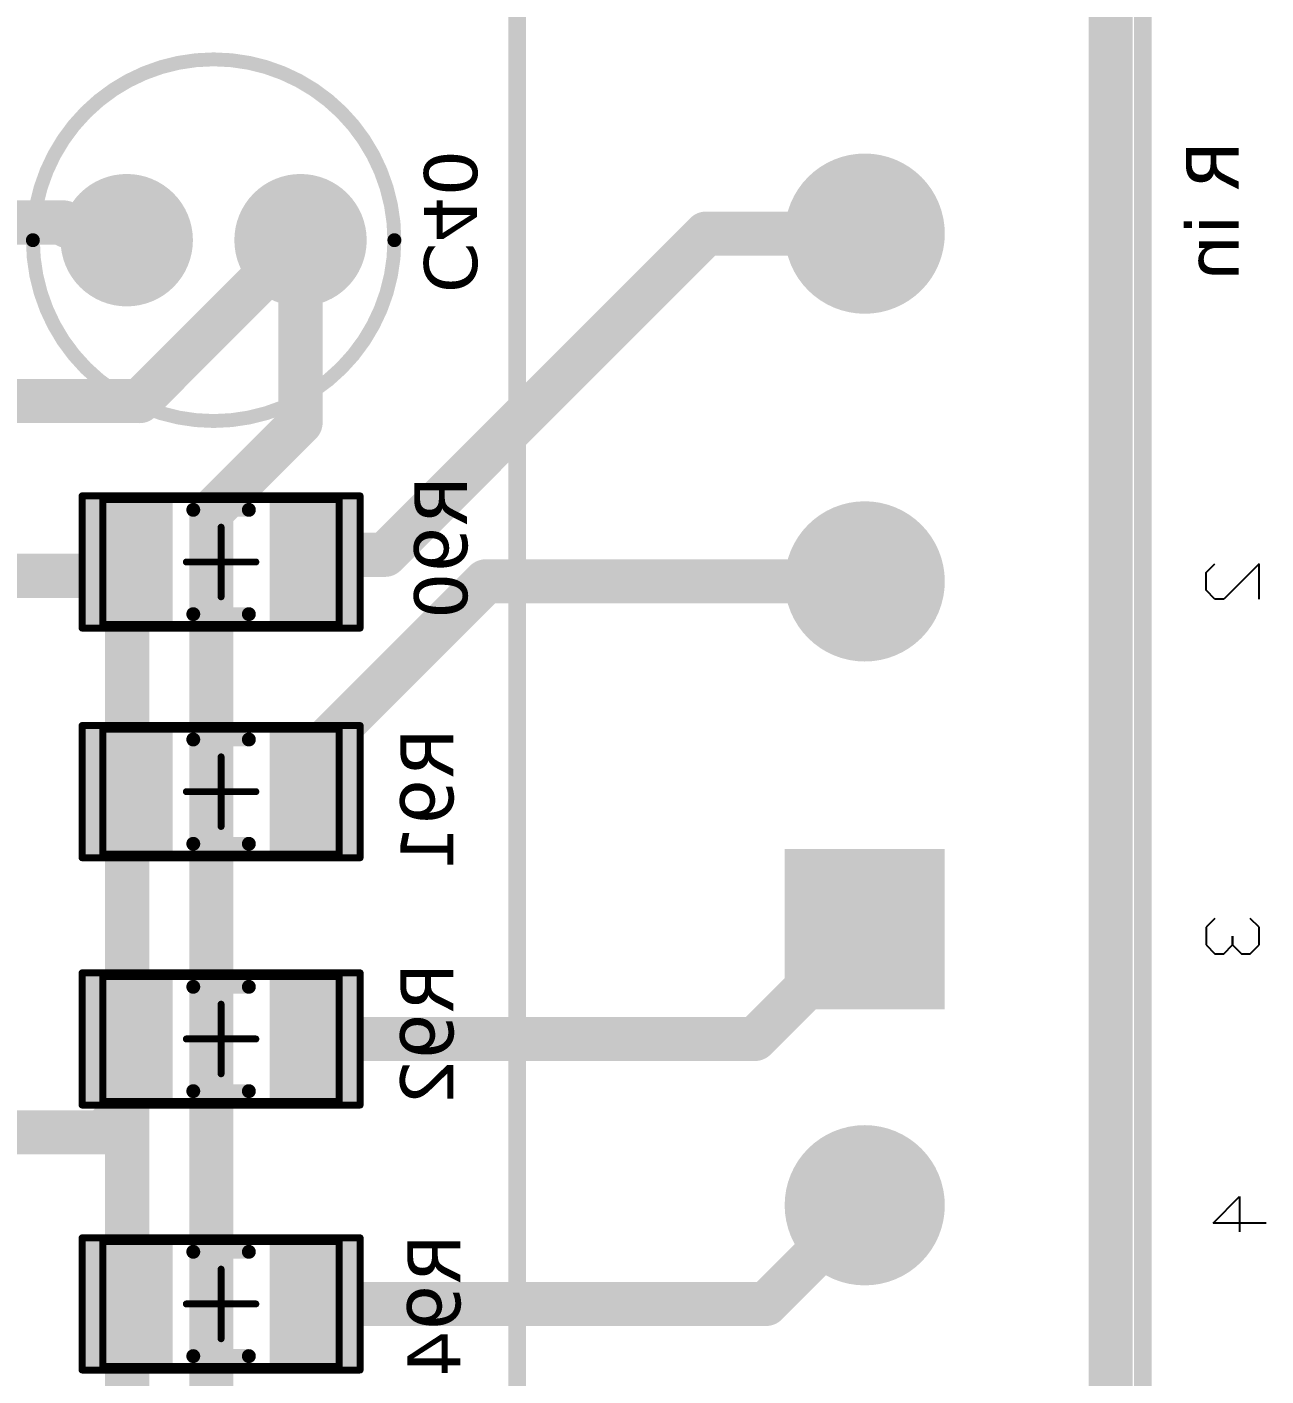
# Model space of a CAD drawing. Header units: millimetres. Extents: x 28 to 434, y 70 to 207.
# Drawn here: x 415.85 to 433.67, y 147.58 to 166.98 of the extents above; entities that cross this region are included whole.
import ezdxf

# ---------------------------------------------------------------- set-up
doc = ezdxf.new("R2010")
doc.units = ezdxf.units.MM
doc.header["$LTSCALE"] = 0.5
doc.layers.get('0').update_dxf_attribs({"color": 250})
for name, color, linetype in [('BottomLayer', 5, 'Continuous'), ('BottomSolder', 6, 'Continuous'), ('Mechanical13', 56, 'Continuous'), ('Mechanical15', 56, 'Continuous'), ('MultiLayer', 9, 'Continuous'), ('TopLayer', 1, 'Continuous'), ('TopOverlay', 2, 'Continuous'), ('TopPaste', 8, 'Continuous'), ('TopSolder', 216, 'Continuous')]:
    doc.layers.add(name, color=color, linetype=linetype)
doc.styles.get("Standard").update_dxf_attribs({"font": 'verdana.ttf'})

# ---------------------------------------------------------------- blocks, each defined once
blk = doc.blocks.new('HEADER_6_11')
at = {"layer": 'BottomLayer', "const_width": 1.05}
for points in [[(9.475, 0, 1), (10.525, 0, 1)], [(18.445, 0, 1), (19.495, 0, 1)], [(23.445, 0, 1), (24.495, 0, 1)]]:
    blk.add_lwpolyline(points, format="xyb", close=True, dxfattribs=at)
at = {"layer": 'BottomLayer'}
blk.add_solid([(12.92, -1.05), (15.02, -1.05), (12.92, 1.05), (15.02, 1.05)], dxfattribs=at)
at = {"layer": 'BottomSolder', "const_width": 1.152}
for points in [[(9.424, 0, 1), (10.576, 0, 1)], [(18.394, 0, 1), (19.546, 0, 1)], [(23.394, 0, 1), (24.546, 0, 1)]]:
    blk.add_lwpolyline(points, format="xyb", close=True, dxfattribs=at)
at = {"layer": 'BottomSolder'}
blk.add_solid([(12.818, -1.152), (15.122, -1.152), (12.818, 1.152), (15.122, 1.152)], dxfattribs=at)
at = {"layer": 'MultiLayer', "const_width": 1.05}
for points in [[(9.475, 0, 1), (10.525, 0, 1)], [(18.445, 0, 1), (19.495, 0, 1)], [(23.445, 0, 1), (24.495, 0, 1)]]:
    blk.add_lwpolyline(points, format="xyb", close=True, dxfattribs=at)
at = {"layer": 'MultiLayer'}
blk.add_solid([(12.92, -1.05), (15.02, -1.05), (12.92, 1.05), (15.02, 1.05)], dxfattribs=at)
at = {"layer": 'TopLayer', "const_width": 1.05}
for points in [[(9.475, 0, 1), (10.525, 0, 1)], [(18.445, 0, 1), (19.495, 0, 1)], [(23.445, 0, 1), (24.495, 0, 1)]]:
    blk.add_lwpolyline(points, format="xyb", close=True, dxfattribs=at)
at = {"layer": 'TopLayer'}
blk.add_solid([(12.92, -1.05), (15.02, -1.05), (12.92, 1.05), (15.02, 1.05)], dxfattribs=at)
at = {"layer": 'TopOverlay', "const_width": 0.254}
for points in [[(27.5, 4), (-2.5, 4)], [(27.5, -5), (-2.5, -5)]]:
    blk.add_lwpolyline(points, dxfattribs=at)
at = {"layer": 'TopSolder', "const_width": 1.152}
for points in [[(9.424, 0, 1), (10.576, 0, 1)], [(18.394, 0, 1), (19.546, 0, 1)], [(23.394, 0, 1), (24.546, 0, 1)]]:
    blk.add_lwpolyline(points, format="xyb", close=True, dxfattribs=at)
at = {"layer": 'TopSolder'}
blk.add_solid([(12.818, -1.152), (15.122, -1.152), (12.818, 1.152), (15.122, 1.152)], dxfattribs=at)
blk = doc.blocks.new('C1206_39')
at = {"layer": 'Mechanical13', "const_width": 0.1}
for points in [[(-1.7, 0.9), (-1.7, -0.9)], [(-1.7, 0.9), (1.7, 0.9)], [(1.7, 0.9), (1.7, -0.9)], [(-1.7, -0.9), (1.7, -0.9)]]:
    blk.add_lwpolyline(points, dxfattribs=at)
at = {"layer": 'Mechanical13', "const_width": 0.05}
for points in [[(-1.725, 0.9, 1), (-1.675, 0.9, 1)], [(-1.725, 0.9, 1), (-1.675, 0.9, 1)], [(1.675, 0.9, 1), (1.725, 0.9, 1)], [(1.675, 0.9, 1), (1.725, 0.9, 1)], [(-1.725, -0.9, 1), (-1.675, -0.9, 1)], [(-1.725, -0.9, 1), (-1.675, -0.9, 1)], [(1.675, -0.9, 1), (1.725, -0.9, 1)], [(1.675, -0.9, 1), (1.725, -0.9, 1)]]:
    blk.add_lwpolyline(points, format="xyb", close=True, dxfattribs=at)
at = {"layer": 'Mechanical15', "const_width": 0.1}
for points in [[(-2, 0.95), (-2, -0.95)], [(-2, 0.95), (2, 0.95)], [(2, 0.95), (2, -0.95)], [(0, 0.5), (0, -0.5)], [(-0.5, 0), (0.5, 0)], [(-2, -0.95), (2, -0.95)]]:
    blk.add_lwpolyline(points, dxfattribs=at)
at = {"layer": 'Mechanical15', "const_width": 0.05}
for points in [[(-2.025, 0.95, 1), (-1.975, 0.95, 1)], [(-2.025, 0.95, 1), (-1.975, 0.95, 1)], [(1.975, 0.95, 1), (2.025, 0.95, 1)], [(1.975, 0.95, 1), (2.025, 0.95, 1)], [(-0.025, 0.5, 1), (0.025, 0.5, 1)], [(-0.525, 0, 1), (-0.475, 0, 1)], [(0.475, 0, 1), (0.525, 0, 1)], [(-0.025, -0.5, 1), (0.025, -0.5, 1)], [(-2.025, -0.95, 1), (-1.975, -0.95, 1)], [(-2.025, -0.95, 1), (-1.975, -0.95, 1)], [(1.975, -0.95, 1), (2.025, -0.95, 1)], [(1.975, -0.95, 1), (2.025, -0.95, 1)]]:
    blk.add_lwpolyline(points, format="xyb", close=True, dxfattribs=at)
at = {"layer": 'TopLayer'}
for points in [[(-0.8, -0.85), (-0.8, 0.85), (-1.9, -0.85), (-1.9, 0.85)], [(1.9, -0.85), (1.9, 0.85), (0.8, -0.85), (0.8, 0.85)]]:
    blk.add_solid(points, dxfattribs=at)
at = {"layer": 'TopOverlay', "const_width": 0.2}
for points in [[(-0.4, 0.75), (0.4, 0.75)], [(-0.4, -0.75), (0.4, -0.75)]]:
    blk.add_lwpolyline(points, dxfattribs=at)
at = {"layer": 'TopOverlay', "const_width": 0.1}
for points in [[(-0.45, 0.75, 1), (-0.35, 0.75, 1)], [(0.35, 0.75, 1), (0.45, 0.75, 1)], [(-0.45, -0.75, 1), (-0.35, -0.75, 1)], [(0.35, -0.75, 1), (0.45, -0.75, 1)]]:
    blk.add_lwpolyline(points, format="xyb", close=True, dxfattribs=at)
at = {"layer": 'TopPaste'}
for points in [[(-0.8, -0.85), (-0.8, 0.85), (-1.9, -0.85), (-1.9, 0.85)], [(1.9, -0.85), (1.9, 0.85), (0.8, -0.85), (0.8, 0.85)]]:
    blk.add_solid(points, dxfattribs=at)
at = {"layer": 'TopSolder'}
for points in [[(-0.698, -0.952), (-0.698, 0.952), (-2.002, -0.952), (-2.002, 0.952)], [(2.002, -0.952), (2.002, 0.952), (0.698, -0.952), (0.698, 0.952)]]:
    blk.add_solid(points, dxfattribs=at)
blk = doc.blocks.new('C1206_40')
at = {"layer": 'Mechanical13', "const_width": 0.1}
for points in [[(-1.7, 0.9), (-1.7, -0.9)], [(-1.7, 0.9), (1.7, 0.9)], [(1.7, 0.9), (1.7, -0.9)], [(-1.7, -0.9), (1.7, -0.9)]]:
    blk.add_lwpolyline(points, dxfattribs=at)
at = {"layer": 'Mechanical13', "const_width": 0.05}
for points in [[(-1.725, 0.9, 1), (-1.675, 0.9, 1)], [(-1.725, 0.9, 1), (-1.675, 0.9, 1)], [(1.675, 0.9, 1), (1.725, 0.9, 1)], [(1.675, 0.9, 1), (1.725, 0.9, 1)], [(-1.725, -0.9, 1), (-1.675, -0.9, 1)], [(-1.725, -0.9, 1), (-1.675, -0.9, 1)], [(1.675, -0.9, 1), (1.725, -0.9, 1)], [(1.675, -0.9, 1), (1.725, -0.9, 1)]]:
    blk.add_lwpolyline(points, format="xyb", close=True, dxfattribs=at)
at = {"layer": 'Mechanical15', "const_width": 0.1}
for points in [[(-2, 0.95), (-2, -0.95)], [(-2, 0.95), (2, 0.95)], [(2, 0.95), (2, -0.95)], [(0, 0.5), (0, -0.5)], [(-0.5, 0), (0.5, 0)], [(-2, -0.95), (2, -0.95)]]:
    blk.add_lwpolyline(points, dxfattribs=at)
at = {"layer": 'Mechanical15', "const_width": 0.05}
for points in [[(-2.025, 0.95, 1), (-1.975, 0.95, 1)], [(-2.025, 0.95, 1), (-1.975, 0.95, 1)], [(1.975, 0.95, 1), (2.025, 0.95, 1)], [(1.975, 0.95, 1), (2.025, 0.95, 1)], [(-0.025, 0.5, 1), (0.025, 0.5, 1)], [(-0.525, 0, 1), (-0.475, 0, 1)], [(0.475, 0, 1), (0.525, 0, 1)], [(-0.025, -0.5, 1), (0.025, -0.5, 1)], [(-2.025, -0.95, 1), (-1.975, -0.95, 1)], [(-2.025, -0.95, 1), (-1.975, -0.95, 1)], [(1.975, -0.95, 1), (2.025, -0.95, 1)], [(1.975, -0.95, 1), (2.025, -0.95, 1)]]:
    blk.add_lwpolyline(points, format="xyb", close=True, dxfattribs=at)
at = {"layer": 'TopLayer'}
for points in [[(-0.8, -0.85), (-0.8, 0.85), (-1.9, -0.85), (-1.9, 0.85)], [(1.9, -0.85), (1.9, 0.85), (0.8, -0.85), (0.8, 0.85)]]:
    blk.add_solid(points, dxfattribs=at)
at = {"layer": 'TopOverlay', "const_width": 0.2}
for points in [[(-0.4, 0.75), (0.4, 0.75)], [(-0.4, -0.75), (0.4, -0.75)]]:
    blk.add_lwpolyline(points, dxfattribs=at)
at = {"layer": 'TopOverlay', "const_width": 0.1}
for points in [[(-0.45, 0.75, 1), (-0.35, 0.75, 1)], [(0.35, 0.75, 1), (0.45, 0.75, 1)], [(-0.45, -0.75, 1), (-0.35, -0.75, 1)], [(0.35, -0.75, 1), (0.45, -0.75, 1)]]:
    blk.add_lwpolyline(points, format="xyb", close=True, dxfattribs=at)
at = {"layer": 'TopPaste'}
for points in [[(-0.8, -0.85), (-0.8, 0.85), (-1.9, -0.85), (-1.9, 0.85)], [(1.9, -0.85), (1.9, 0.85), (0.8, -0.85), (0.8, 0.85)]]:
    blk.add_solid(points, dxfattribs=at)
at = {"layer": 'TopSolder'}
for points in [[(-0.698, -0.952), (-0.698, 0.952), (-2.002, -0.952), (-2.002, 0.952)], [(2.002, -0.952), (2.002, 0.952), (0.698, -0.952), (0.698, 0.952)]]:
    blk.add_solid(points, dxfattribs=at)
blk = doc.blocks.new('C1206_41')
at = {"layer": 'Mechanical13', "const_width": 0.1}
for points in [[(-1.7, 0.9), (-1.7, -0.9)], [(-1.7, 0.9), (1.7, 0.9)], [(1.7, 0.9), (1.7, -0.9)], [(-1.7, -0.9), (1.7, -0.9)]]:
    blk.add_lwpolyline(points, dxfattribs=at)
at = {"layer": 'Mechanical13', "const_width": 0.05}
for points in [[(-1.725, 0.9, 1), (-1.675, 0.9, 1)], [(-1.725, 0.9, 1), (-1.675, 0.9, 1)], [(1.675, 0.9, 1), (1.725, 0.9, 1)], [(1.675, 0.9, 1), (1.725, 0.9, 1)], [(-1.725, -0.9, 1), (-1.675, -0.9, 1)], [(-1.725, -0.9, 1), (-1.675, -0.9, 1)], [(1.675, -0.9, 1), (1.725, -0.9, 1)], [(1.675, -0.9, 1), (1.725, -0.9, 1)]]:
    blk.add_lwpolyline(points, format="xyb", close=True, dxfattribs=at)
at = {"layer": 'Mechanical15', "const_width": 0.1}
for points in [[(-2, 0.95), (-2, -0.95)], [(-2, 0.95), (2, 0.95)], [(2, 0.95), (2, -0.95)], [(0, 0.5), (0, -0.5)], [(-0.5, 0), (0.5, 0)], [(-2, -0.95), (2, -0.95)]]:
    blk.add_lwpolyline(points, dxfattribs=at)
at = {"layer": 'Mechanical15', "const_width": 0.05}
for points in [[(-2.025, 0.95, 1), (-1.975, 0.95, 1)], [(-2.025, 0.95, 1), (-1.975, 0.95, 1)], [(1.975, 0.95, 1), (2.025, 0.95, 1)], [(1.975, 0.95, 1), (2.025, 0.95, 1)], [(-0.025, 0.5, 1), (0.025, 0.5, 1)], [(-0.525, 0, 1), (-0.475, 0, 1)], [(0.475, 0, 1), (0.525, 0, 1)], [(-0.025, -0.5, 1), (0.025, -0.5, 1)], [(-2.025, -0.95, 1), (-1.975, -0.95, 1)], [(-2.025, -0.95, 1), (-1.975, -0.95, 1)], [(1.975, -0.95, 1), (2.025, -0.95, 1)], [(1.975, -0.95, 1), (2.025, -0.95, 1)]]:
    blk.add_lwpolyline(points, format="xyb", close=True, dxfattribs=at)
at = {"layer": 'TopLayer'}
for points in [[(-0.8, -0.85), (-0.8, 0.85), (-1.9, -0.85), (-1.9, 0.85)], [(1.9, -0.85), (1.9, 0.85), (0.8, -0.85), (0.8, 0.85)]]:
    blk.add_solid(points, dxfattribs=at)
at = {"layer": 'TopOverlay', "const_width": 0.2}
for points in [[(-0.4, 0.75), (0.4, 0.75)], [(-0.4, -0.75), (0.4, -0.75)]]:
    blk.add_lwpolyline(points, dxfattribs=at)
at = {"layer": 'TopOverlay', "const_width": 0.1}
for points in [[(-0.45, 0.75, 1), (-0.35, 0.75, 1)], [(0.35, 0.75, 1), (0.45, 0.75, 1)], [(-0.45, -0.75, 1), (-0.35, -0.75, 1)], [(0.35, -0.75, 1), (0.45, -0.75, 1)]]:
    blk.add_lwpolyline(points, format="xyb", close=True, dxfattribs=at)
at = {"layer": 'TopPaste'}
for points in [[(-0.8, -0.85), (-0.8, 0.85), (-1.9, -0.85), (-1.9, 0.85)], [(1.9, -0.85), (1.9, 0.85), (0.8, -0.85), (0.8, 0.85)]]:
    blk.add_solid(points, dxfattribs=at)
at = {"layer": 'TopSolder'}
for points in [[(-0.698, -0.952), (-0.698, 0.952), (-2.002, -0.952), (-2.002, 0.952)], [(2.002, -0.952), (2.002, 0.952), (0.698, -0.952), (0.698, 0.952)]]:
    blk.add_solid(points, dxfattribs=at)
blk = doc.blocks.new('C1206_42')
at = {"layer": 'Mechanical13', "const_width": 0.1}
for points in [[(-1.7, 0.9), (-1.7, -0.9)], [(-1.7, 0.9), (1.7, 0.9)], [(1.7, 0.9), (1.7, -0.9)], [(-1.7, -0.9), (1.7, -0.9)]]:
    blk.add_lwpolyline(points, dxfattribs=at)
at = {"layer": 'Mechanical13', "const_width": 0.05}
for points in [[(-1.725, 0.9, 1), (-1.675, 0.9, 1)], [(-1.725, 0.9, 1), (-1.675, 0.9, 1)], [(1.675, 0.9, 1), (1.725, 0.9, 1)], [(1.675, 0.9, 1), (1.725, 0.9, 1)], [(-1.725, -0.9, 1), (-1.675, -0.9, 1)], [(-1.725, -0.9, 1), (-1.675, -0.9, 1)], [(1.675, -0.9, 1), (1.725, -0.9, 1)], [(1.675, -0.9, 1), (1.725, -0.9, 1)]]:
    blk.add_lwpolyline(points, format="xyb", close=True, dxfattribs=at)
at = {"layer": 'Mechanical15', "const_width": 0.1}
for points in [[(-2, 0.95), (-2, -0.95)], [(-2, 0.95), (2, 0.95)], [(2, 0.95), (2, -0.95)], [(0, 0.5), (0, -0.5)], [(-0.5, 0), (0.5, 0)], [(-2, -0.95), (2, -0.95)]]:
    blk.add_lwpolyline(points, dxfattribs=at)
at = {"layer": 'Mechanical15', "const_width": 0.05}
for points in [[(-2.025, 0.95, 1), (-1.975, 0.95, 1)], [(-2.025, 0.95, 1), (-1.975, 0.95, 1)], [(1.975, 0.95, 1), (2.025, 0.95, 1)], [(1.975, 0.95, 1), (2.025, 0.95, 1)], [(-0.025, 0.5, 1), (0.025, 0.5, 1)], [(-0.525, 0, 1), (-0.475, 0, 1)], [(0.475, 0, 1), (0.525, 0, 1)], [(-0.025, -0.5, 1), (0.025, -0.5, 1)], [(-2.025, -0.95, 1), (-1.975, -0.95, 1)], [(-2.025, -0.95, 1), (-1.975, -0.95, 1)], [(1.975, -0.95, 1), (2.025, -0.95, 1)], [(1.975, -0.95, 1), (2.025, -0.95, 1)]]:
    blk.add_lwpolyline(points, format="xyb", close=True, dxfattribs=at)
at = {"layer": 'TopLayer'}
for points in [[(-0.8, -0.85), (-0.8, 0.85), (-1.9, -0.85), (-1.9, 0.85)], [(1.9, -0.85), (1.9, 0.85), (0.8, -0.85), (0.8, 0.85)]]:
    blk.add_solid(points, dxfattribs=at)
at = {"layer": 'TopOverlay', "const_width": 0.2}
for points in [[(-0.4, 0.75), (0.4, 0.75)], [(-0.4, -0.75), (0.4, -0.75)]]:
    blk.add_lwpolyline(points, dxfattribs=at)
at = {"layer": 'TopOverlay', "const_width": 0.1}
for points in [[(-0.45, 0.75, 1), (-0.35, 0.75, 1)], [(0.35, 0.75, 1), (0.45, 0.75, 1)], [(-0.45, -0.75, 1), (-0.35, -0.75, 1)], [(0.35, -0.75, 1), (0.45, -0.75, 1)]]:
    blk.add_lwpolyline(points, format="xyb", close=True, dxfattribs=at)
at = {"layer": 'TopPaste'}
for points in [[(-0.8, -0.85), (-0.8, 0.85), (-1.9, -0.85), (-1.9, 0.85)], [(1.9, -0.85), (1.9, 0.85), (0.8, -0.85), (0.8, 0.85)]]:
    blk.add_solid(points, dxfattribs=at)
at = {"layer": 'TopSolder'}
for points in [[(-0.698, -0.952), (-0.698, 0.952), (-2.002, -0.952), (-2.002, 0.952)], [(2.002, -0.952), (2.002, 0.952), (0.698, -0.952), (0.698, 0.952)]]:
    blk.add_solid(points, dxfattribs=at)
blk = doc.blocks.new('CAPACITOR_10UF_94')
at = {"layer": 'BottomLayer', "const_width": 0.85}
for points in [[(-0.425, 0, 1), (0.425, 0, 1)], [(2.075, 0, 1), (2.925, 0, 1)]]:
    blk.add_lwpolyline(points, format="xyb", close=True, dxfattribs=at)
at = {"layer": 'BottomSolder', "const_width": 0.952}
for points in [[(-0.476, 0, 1), (0.476, 0, 1)], [(2.024, 0, 1), (2.976, 0, 1)]]:
    blk.add_lwpolyline(points, format="xyb", close=True, dxfattribs=at)
at = {"layer": 'MultiLayer', "const_width": 0.85}
for points in [[(-0.425, 0, 1), (0.425, 0, 1)], [(2.075, 0, 1), (2.925, 0, 1)]]:
    blk.add_lwpolyline(points, format="xyb", close=True, dxfattribs=at)
at = {"layer": 'TopLayer', "const_width": 0.85}
for points in [[(-0.425, 0, 1), (0.425, 0, 1)], [(2.075, 0, 1), (2.925, 0, 1)]]:
    blk.add_lwpolyline(points, format="xyb", close=True, dxfattribs=at)
at = {"layer": 'TopOverlay'}
for points, const_width in [([(3.85, 0, 1), (-1.35, 0, 1)], 0.2), ([(6.34, 0.508, 1), (6.44, 0.508, 1)], 0.1), ([(-1.4, 0, 1), (-1.3, 0, 1)], 0.1), ([(3.8, 0, 1), (3.9, 0, 1)], 0.1), ([(5.832, 0, 1), (5.932, 0, 1)], 0.1), ([(6.848, 0, 1), (6.948, 0, 1)], 0.1), ([(6.34, -0.508, 1), (6.44, -0.508, 1)], 0.1)]:
    blk.add_lwpolyline(points, format="xyb", close=True, dxfattribs=dict(at, const_width=const_width))
at = {"layer": 'TopOverlay', "const_width": 0.2}
for points in [[(6.39, 0.508), (6.39, -0.508)], [(5.882, 0), (6.898, 0)]]:
    blk.add_lwpolyline(points, dxfattribs=at)
at = {"layer": 'TopSolder', "const_width": 0.952}
for points in [[(-0.476, 0, 1), (0.476, 0, 1)], [(2.024, 0, 1), (2.976, 0, 1)]]:
    blk.add_lwpolyline(points, format="xyb", close=True, dxfattribs=at)
blk = doc.blocks.new('summing_circuit_1')
at = {"layer": 'BottomLayer', "const_width": 0.635}
blk.add_lwpolyline([(44.559, 40.361), (150.163, 40.361)], dxfattribs=at)
at = {"layer": 'TopLayer', "const_width": 0.635}
for points in [[(69.34, 55.421), (69.34, 62.938)], [(71.907, 54.329), (71.907, 62.611)], [(74.421, 54.509), (74.421, 59.043)], [(82.421, 54.864), (82.421, 58.928)], [(69.34, 55.421), (69.39, 55.37)], [(69.39, 54.72), (69.39, 55.37)], [(82.066, 54.509), (82.421, 54.864)], [(69.39, 54.72), (69.594, 54.516)], [(74.221, 54.509), (74.421, 54.509)], [(74.421, 54.509), (77.523, 54.509)], [(77.523, 54.509), (81.079, 54.509)], [(81.079, 54.509), (82.066, 54.509)], [(82.066, 54.509), (84.889, 54.509)], [(84.889, 54.509), (88.144, 54.509)], [(69.594, 52.016), (71.907, 54.329)], [(72.219, 52.016), (73.503, 53.3)], [(73.503, 53.3), (92.922, 53.3)], [(69.594, 52.016), (72.219, 52.016)], [(74.117, 50.8), (74.117, 51.809)], [(74.117, 51.809), (74.221, 51.809)], [(74.5, 49.352), (76.957, 51.809)], [(76.957, 51.809), (77.523, 51.809)], [(81.079, 45.479), (81.079, 51.809)], [(84.889, 45.319), (84.889, 51.809)], [(69.5, 46.183), (74.117, 50.8)], [(74.5, 43.9), (74.5, 49.352)], [(69.5, 43.9), (69.5, 46.183)], [(79.5, 43.9), (81.079, 45.479)], [(83.47, 43.9), (84.889, 45.319)]]:
    blk.add_lwpolyline(points, dxfattribs=at)
at = {"layer": 'TopLayer', "const_width": 0.318}
for points in [[(69.181, 55.421, 1), (69.499, 55.421, 1)], [(69.181, 55.421, 1), (69.499, 55.421, 1)], [(69.231, 55.37, 1), (69.549, 55.37, 1)], [(69.231, 55.37, 1), (69.549, 55.37, 1)], [(82.262, 54.864, 1), (82.58, 54.864, 1)], [(82.262, 54.864, 1), (82.58, 54.864, 1)], [(69.231, 54.72, 1), (69.549, 54.72, 1)], [(69.231, 54.72, 1), (69.549, 54.72, 1)], [(69.435, 54.516, 1), (69.753, 54.516, 1)], [(74.062, 54.509, 1), (74.379, 54.509, 1)], [(74.262, 54.509, 1), (74.579, 54.509, 1)], [(74.262, 54.509, 1), (74.579, 54.509, 1)], [(74.262, 54.509, 1), (74.579, 54.509, 1)], [(77.364, 54.509, 1), (77.681, 54.509, 1)], [(77.364, 54.509, 1), (77.681, 54.509, 1)], [(80.92, 54.509, 1), (81.237, 54.509, 1)], [(80.92, 54.509, 1), (81.237, 54.509, 1)], [(81.907, 54.509, 1), (82.225, 54.509, 1)], [(81.907, 54.509, 1), (82.225, 54.509, 1)], [(81.907, 54.509, 1), (82.225, 54.509, 1)], [(84.73, 54.509, 1), (85.047, 54.509, 1)], [(84.73, 54.509, 1), (85.047, 54.509, 1)], [(71.749, 54.329, 1), (72.066, 54.329, 1)], [(71.749, 54.329, 1), (72.066, 54.329, 1)], [(73.345, 53.3, 1), (73.662, 53.3, 1)], [(73.345, 53.3, 1), (73.662, 53.3, 1)], [(69.435, 52.016, 1), (69.753, 52.016, 1)], [(69.435, 52.016, 1), (69.753, 52.016, 1)], [(72.061, 52.016, 1), (72.378, 52.016, 1)], [(72.061, 52.016, 1), (72.378, 52.016, 1)], [(73.958, 51.809, 1), (74.276, 51.809, 1)], [(73.958, 51.809, 1), (74.276, 51.809, 1)], [(74.062, 51.809, 1), (74.379, 51.809, 1)], [(76.798, 51.809, 1), (77.116, 51.809, 1)], [(76.798, 51.809, 1), (77.116, 51.809, 1)], [(77.364, 51.809, 1), (77.681, 51.809, 1)], [(80.92, 51.809, 1), (81.237, 51.809, 1)], [(84.73, 51.809, 1), (85.047, 51.809, 1)], [(73.958, 50.8, 1), (74.276, 50.8, 1)], [(73.958, 50.8, 1), (74.276, 50.8, 1)], [(74.341, 49.352, 1), (74.659, 49.352, 1)], [(74.341, 49.352, 1), (74.659, 49.352, 1)], [(69.341, 46.183, 1), (69.659, 46.183, 1)], [(69.341, 46.183, 1), (69.659, 46.183, 1)], [(80.92, 45.479, 1), (81.237, 45.479, 1)], [(80.92, 45.479, 1), (81.237, 45.479, 1)], [(84.73, 45.319, 1), (85.047, 45.319, 1)], [(84.73, 45.319, 1), (85.047, 45.319, 1)], [(69.341, 43.9, 1), (69.659, 43.9, 1)], [(74.341, 43.9, 1), (74.659, 43.9, 1)], [(79.341, 43.9, 1), (79.659, 43.9, 1)], [(83.311, 43.9, 1), (83.629, 43.9, 1)]]:
    blk.add_lwpolyline(points, format="xyb", close=True, dxfattribs=at)
at = {"layer": 'TopOverlay'}
for p, q in [((74.373, 38.989), (74.246, 38.862)), ((74.627, 38.989), (74.373, 38.989)), ((74.754, 38.862), (74.627, 38.989)), ((79.346, 38.862), (79.473, 38.989)), ((79.473, 38.989), (79.727, 38.989)), ((79.727, 38.989), (79.854, 38.862)), ((74.754, 38.735), (74.754, 38.862)), ((79.854, 38.862), (79.854, 38.735)), ((83.727, 38.889), (83.346, 38.508)), ((83.727, 38.127), (83.727, 38.889)), ((74.246, 38.227), (74.754, 38.735)), ((79.727, 38.608), (79.6, 38.608)), ((79.6, 38.608), (79.727, 38.608)), ((79.854, 38.735), (79.727, 38.608)), ((79.727, 38.608), (79.854, 38.481)), ((79.854, 38.481), (79.854, 38.354)), ((83.346, 38.508), (83.854, 38.508)), ((74.754, 38.227), (74.246, 38.227)), ((79.473, 38.227), (79.346, 38.354)), ((79.727, 38.227), (79.473, 38.227)), ((79.854, 38.354), (79.727, 38.227))]:
    blk.add_line(p, q, dxfattribs=at)
for name, p, rotation in [('CAPACITOR_10UF_94', (69.594, 52.016), 90), ('C1206_42', (74.221, 53.159), 90), ('C1206_41', (77.523, 53.159), 90), ('C1206_40', (81.079, 53.159), 90), ('C1206_39', (84.889, 53.159), 90), ('HEADER_6_11', (93.47, 43.9), 180)]:
    blk.add_blockref(name, p, dxfattribs=dict(rotation=rotation))
for s, p in [('R91', (76.611, 49.819)), ('R92', (79.984, 49.819)), ('R94', (83.884, 49.719)), ('R90', (72.984, 49.619)), ('R in', (68.167, 38.519))]:
    blk.add_text(s, height=0.762, dxfattribs=at).set_placement(p)
blk.add_text('C40', height=0.762, rotation=180, dxfattribs=at).set_placement((70.356, 50.238))

msp = doc.modelspace()

# ---------------------------------------------------------------- block references
at = {"linetype": 'Continuous', "extrusion": (2.09798e-15, 0, -1), "rotation": 270}
msp.add_blockref('summing_circuit_1', (-471.8, 233.504, 23.731), dxfattribs=at)

doc.saveas('drawing.dxf')
